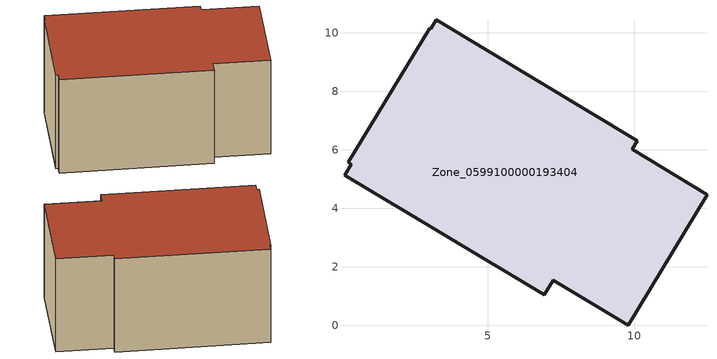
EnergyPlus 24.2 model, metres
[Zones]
Zone_0599100000193404
 floor ground (C_G): 3.05,10.14 3.24,10.46 10.12,6.32 9.94,6.01 12.49,4.47 9.79,0 7.24,1.54 6.93,1.04 0.1,5.14 0.33,5.52 0.23,5.58 3.01,10.17 z0
 wall outside (C_F): 9.79,0 12.49,4.47 9.94,6.01 10.12,6.32 3.24,10.46 3.05,10.14 3.01,10.17 0.23,5.58 0.33,5.52 0.1,5.14 6.93,1.04 7.24,1.54 9.79,0 z0:5.63
 roof outside (C_R): 3.01,10.17 0.23,5.58 0.33,5.52 0.1,5.14 6.93,1.04 7.24,1.54 9.79,0 12.49,4.47 9.94,6.01 10.12,6.32 3.24,10.46 3.05,10.14 z5.63
[BUILDING]
Pand.0599100000193404: North Axis=0; Terrain=City; Loads Convergence Tolerance Value=0.04; Temperature Convergence Tolerance Value=0.4; Solar Distribution=FullExterior; Maximum Number of Warmup Days=25; Minimum Number of Warmup Days=1
[Site:Location]
Rotterdam.The.Hague.AP_ZH_NLD Design_Conditions: Latitude=51.96; Longitude=4.45; Time Zone=1; Elevation=-4.5
[SITE:GROUNDTEMPERATURE:BUILDINGSURFACE]
18, 18, 18, 18, 18, 18, 18, 18, 18, 18, 18, 18
[MATERIAL] Thermal Absorptance=0.9; Solar Absorptance=0.7; Visible Absorptance=0.7
Name | Roughness | Thickness | Conductivity | Density | Specific Heat
G.TC.1946-1964 | MediumSmooth | 0.15 | 1 | 540 | 1210
F.TC.1946-1964 | Rough | 0.3 | 0.857143 | 1920 | 840
R.TC.1946-1964 | MediumRough | 0.2 | 0.235294 | 1500 | 1000
[CONSTRUCTION]
C_G: G.TC.1946-1964
C_F: F.TC.1946-1964
C_R: R.TC.1946-1964
[ZONE]
Zone_0599100000193404: Type=1; Multiplier=1; Ceiling Height=Autocalculate; Volume=Autocalculate; Floor Area=autocalculate; Part of Total Floor Area=Yes
[ZONEINFILTRATION:DESIGNFLOWRATE]
Infil_Zone_0599100000193404: Zone or ZoneList or Space or SpaceList=Zone_0599100000193404; Schedule=AlwaysOn; Design Flow Rate Calculation Method=Flow/Area; Flow Rate per Floor Area=0.003; Constant Term Coefficient=1; Temperature Term Coefficient=0; Velocity Term Coefficient=0; Velocity Squared Term Coefficient=0
[HVACTEMPLATE:ZONE:IDEALLOADSAIRSYSTEM]
Zone_0599100000193404: Maximum Heating Supply Air Temperature=50; Minimum Cooling Supply Air Temperature=13; Maximum Heating Supply Air Humidity Ratio=0.0156; Minimum Cooling Supply Air Humidity Ratio=0.0077; Heating Limit=NoLimit; Cooling Limit=NoLimit; Dehumidification Control Type=ConstantSensibleHeatRatio; Cooling Sensible Heat Ratio=0.7; Dehumidification Setpoint=60; Humidification Control Type=None; Humidification Setpoint=30; Outdoor Air Method=None; Outdoor Air Flow Rate per Person=0.00944; Outdoor Air Flow Rate per Zone Floor Area=0; Outdoor Air Flow Rate per Zone=0; Demand Controlled Ventilation Type=None; Outdoor Air Economizer Type=NoEconomizer; Heat Recovery Type=None; Sensible Heat Recovery Effectiveness=0.7; Latent Heat Recovery Effectiveness=0.65
[ZONECONTROL:THERMOSTAT]
ThermostatControl_Zone_0599100000193404: Zone or ZoneList=Zone_0599100000193404; Control Type Schedule=DualSetpointControlType; Control 1=Thermostat_Zone_0599100000193404; Temperature Difference Between Cutout And Setpoint=0
[THERMOSTATSETPOINT:DUALSETPOINT]
Thermostat_Zone_0599100000193404: Heating Setpoint Temperature Schedule=HeatingSetpoint_Zone_0599100000193404; Cooling Setpoint Temperature Schedule=CoolingSetpoint_Zone_0599100000193404
[SCHEDULE:COMPACT]
HeatingSetpoint_Zone_0599100000193404: Through: 12/31, For: AllDays, Until: 24:00, 21
CoolingSetpoint_Zone_0599100000193404: Through: 12/31, For: AllDays, Until: 24:00, 24
DualSetpointControlType: Through: 12/31, For: AllDays, Until: 24:00, 4
AlwaysOn: Through: 12/31, For: AllDays, Until: 24:00, 1
